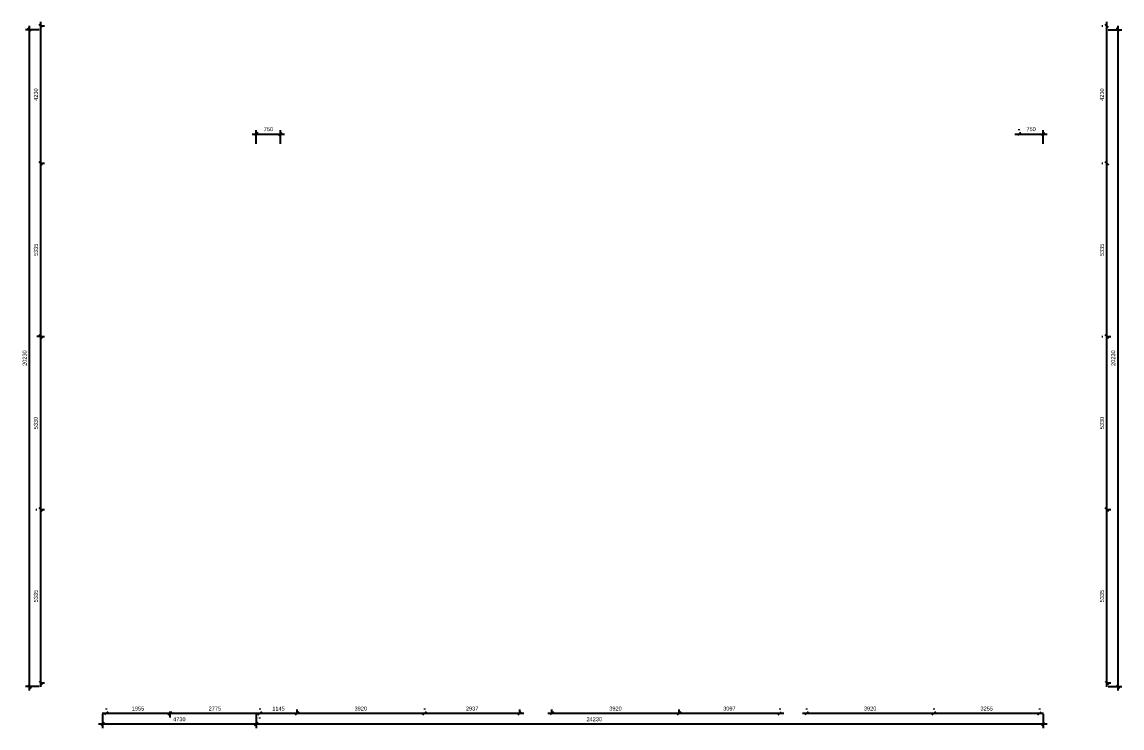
# Model space of a CAD drawing. Header units: millimetres. Extents: x 2659630 to 6742168, y -2425387 to -732288.
# Drawn here: x 2699198 to 2733058, y -1058590 to -1036845 of the extents above; entities that cross this region are included whole.
import ezdxf

# ---------------------------------------------------------------- set-up
doc = ezdxf.new("R2010")
doc.units = ezdxf.units.MM
doc.header["$PDMODE"] = 35
doc.header["$PDSIZE"] = -25
doc.layers.add('A-GRID-DIMS', color=211, linetype='Continuous', lineweight=9)
doc.styles.add('Arial', font='arial.ttf', dxfattribs={"height": 123})
doc.dimstyles.new('Diagonal_-_2_5mm_Arial', dxfattribs={"dimscale": 304.8, "dimtxt": 123, "dimasz": 0.32, "dimexe": 0.4, "dimexo": 0.5, "dimgap": 0.28, "dimtad": 1, "dimdec": 0, "dimzin": 0, "dimdsep": 46, "dimtxsty": 'Arial', "dimblk1": 'OBLIQUE', "dimblk2": 'OBLIQUE', "dimsah": 1, "dimcen": 0.09, "dimdle": 0.4, "dimazin": 0, "dimtfac": 1, "dimtdec": 0, "dimtix": 1, "dimtmove": 0, "dimatfit": 3, "dimfxl": 1, "dimfxlon": 1, "dimtvp": 1, "dimtolj": 1, "dimtzin": 0, "dimarcsym": 2})

# ---------------------------------------------------------------- blocks, each defined once
blk = doc.blocks.new('_Oblique')
at = {"color": 0, "linetype": 'ByBlock', "lineweight": -2}
blk.add_line((-0.5, -0.5), (0.5, 0.5), dxfattribs=at)
blk = doc.blocks.new('*D2048')
at = {"layer": 'A-GRID-DIMS', "color": 0, "lineweight": -2}
for p, q in [((2732589, -1057319), (2732589, -1051740)), ((2732589, -1051862), (2732711, -1051862)), ((2732589, -1057197), (2732711, -1057197))]:
    blk.add_line(p, q, dxfattribs=at)
at = {"layer": 'Defpoints', "color": 0, "ltscale": 2500}
for p in [(2732589, -1051862), (2732589, -1051862), (2732589, -1057197)]:
    blk.add_point(p, dxfattribs=at)
at = {"layer": 'A-GRID-DIMS', "color": 0, "lineweight": -2, "ltscale": 2500, "xscale": 97.536, "yscale": 97.536, "zscale": 97.536}
for p, rotation in [((2732589, -1051862), 90), ((2732589, -1057197), 270)]:
    blk.add_blockref('_Oblique', p, dxfattribs=dict(at, rotation=rotation))
at = {"layer": 'A-GRID-DIMS', "color": 0, "ltscale": 2500, "insert": (2732441, -1054529), "char_height": 123, "attachment_point": 5, "rotation": 90, "style": 'Arial'}
blk.add_mtext('\\A1;5335', dxfattribs=at)
blk = doc.blocks.new('*D2049')
at = {"layer": 'A-GRID-DIMS', "color": 0, "lineweight": -2}
for p, q in [((2732589, -1051984), (2732589, -1046410)), ((2732589, -1046532), (2732711, -1046532)), ((2732589, -1051862), (2732711, -1051862))]:
    blk.add_line(p, q, dxfattribs=at)
at = {"layer": 'Defpoints', "color": 0, "ltscale": 2500}
for p in [(2732589, -1046532), (2732589, -1046532), (2732589, -1051862)]:
    blk.add_point(p, dxfattribs=at)
at = {"layer": 'A-GRID-DIMS', "color": 0, "lineweight": -2, "ltscale": 2500, "xscale": 97.536, "yscale": 97.536, "zscale": 97.536}
for p, rotation in [((2732589, -1046532), 90), ((2732589, -1051862), 270)]:
    blk.add_blockref('_Oblique', p, dxfattribs=dict(at, rotation=rotation))
at = {"layer": 'A-GRID-DIMS', "color": 0, "ltscale": 2500, "insert": (2732441, -1049197), "char_height": 123, "attachment_point": 5, "rotation": 90, "style": 'Arial'}
blk.add_mtext('\\A1;5330', dxfattribs=at)
blk = doc.blocks.new('*D2050')
at = {"layer": 'A-GRID-DIMS', "color": 0, "lineweight": -2}
for p, q in [((2732437, -1041197), (2732467, -1041197)), ((2732589, -1046654), (2732589, -1041075)), ((2732437, -1046532), (2732467, -1046532))]:
    blk.add_line(p, q, dxfattribs=at)
at = {"layer": 'Defpoints', "color": 0, "ltscale": 2500}
for p in [(2732589, -1041197), (2732589, -1041197), (2732589, -1046532)]:
    blk.add_point(p, dxfattribs=at)
at = {"layer": 'A-GRID-DIMS', "color": 0, "lineweight": -2, "ltscale": 2500, "xscale": 97.536, "yscale": 97.536, "zscale": 97.536}
for p, rotation in [((2732589, -1041197), 90), ((2732589, -1046532), 270)]:
    blk.add_blockref('_Oblique', p, dxfattribs=dict(at, rotation=rotation))
at = {"layer": 'A-GRID-DIMS', "color": 0, "ltscale": 2500, "insert": (2732441, -1043864), "char_height": 123, "attachment_point": 5, "rotation": 90, "style": 'Arial'}
blk.add_mtext('\\A1;5335', dxfattribs=at)
blk = doc.blocks.new('*D2051')
at = {"layer": 'A-GRID-DIMS', "color": 0, "lineweight": -2}
for p, q in [((2732437, -1036967), (2732467, -1036967)), ((2732589, -1041319), (2732589, -1036845)), ((2732437, -1041197), (2732467, -1041197))]:
    blk.add_line(p, q, dxfattribs=at)
at = {"layer": 'Defpoints', "color": 0, "ltscale": 2500}
for p in [(2732589, -1036967), (2732589, -1036967), (2732589, -1041197)]:
    blk.add_point(p, dxfattribs=at)
at = {"layer": 'A-GRID-DIMS', "color": 0, "lineweight": -2, "ltscale": 2500, "xscale": 97.536, "yscale": 97.536, "zscale": 97.536}
for p, rotation in [((2732589, -1036967), 90), ((2732589, -1041197), 270)]:
    blk.add_blockref('_Oblique', p, dxfattribs=dict(at, rotation=rotation))
at = {"layer": 'A-GRID-DIMS', "color": 0, "ltscale": 2500, "insert": (2732441, -1039082), "char_height": 123, "attachment_point": 5, "rotation": 90, "style": 'Arial'}
blk.add_mtext('\\A1;4230', dxfattribs=at)
blk = doc.blocks.new('*D2052')
at = {"layer": 'A-GRID-DIMS', "color": 0, "lineweight": -2}
for p, q in [((2732631, -1037082), (2733058, -1037082)), ((2732936, -1057434), (2732936, -1036960)), ((2732631, -1057312), (2733058, -1057312))]:
    blk.add_line(p, q, dxfattribs=at)
at = {"layer": 'Defpoints', "color": 0, "ltscale": 2500}
for p in [(2731276, -1037082), (2732936, -1037082), (2731276, -1057312)]:
    blk.add_point(p, dxfattribs=at)
at = {"layer": 'A-GRID-DIMS', "color": 0, "lineweight": -2, "ltscale": 2500, "xscale": 97.536, "yscale": 97.536, "zscale": 97.536}
for p, rotation in [((2732936, -1037082), 90), ((2732936, -1057312), 270)]:
    blk.add_blockref('_Oblique', p, dxfattribs=dict(at, rotation=rotation))
at = {"layer": 'A-GRID-DIMS', "color": 0, "ltscale": 2500, "insert": (2732788, -1047197), "char_height": 123, "attachment_point": 5, "rotation": 90, "style": 'Arial'}
blk.add_mtext('\\A1;20230', dxfattribs=at)
blk = doc.blocks.new('*D2053')
at = {"layer": 'A-GRID-DIMS', "color": 0, "lineweight": -2}
for p, q in [((2699773, -1057319), (2699773, -1051740)), ((2699773, -1051862), (2699895, -1051862)), ((2699773, -1057197), (2699895, -1057197))]:
    blk.add_line(p, q, dxfattribs=at)
at = {"layer": 'Defpoints', "color": 0, "ltscale": 2500}
for p in [(2699773, -1051862), (2699773, -1051862), (2699773, -1057197)]:
    blk.add_point(p, dxfattribs=at)
at = {"layer": 'A-GRID-DIMS', "color": 0, "lineweight": -2, "ltscale": 2500, "xscale": 97.536, "yscale": 97.536, "zscale": 97.536}
for p, rotation in [((2699773, -1051862), 90), ((2699773, -1057197), 270)]:
    blk.add_blockref('_Oblique', p, dxfattribs=dict(at, rotation=rotation))
at = {"layer": 'A-GRID-DIMS', "color": 0, "ltscale": 2500, "insert": (2699625, -1054529), "char_height": 123, "attachment_point": 5, "rotation": 90, "style": 'Arial'}
blk.add_mtext('\\A1;5335', dxfattribs=at)
blk = doc.blocks.new('*D2054')
at = {"layer": 'A-GRID-DIMS', "color": 0, "lineweight": -2}
for p, q in [((2699773, -1046532), (2699652, -1046532)), ((2699773, -1051984), (2699773, -1046410)), ((2699621, -1051862), (2699652, -1051862))]:
    blk.add_line(p, q, dxfattribs=at)
at = {"layer": 'Defpoints', "color": 0, "ltscale": 2500}
for p in [(2699773, -1046532), (2699773, -1046532), (2699773, -1051862)]:
    blk.add_point(p, dxfattribs=at)
at = {"layer": 'A-GRID-DIMS', "color": 0, "lineweight": -2, "ltscale": 2500, "xscale": 97.536, "yscale": 97.536, "zscale": 97.536}
for p, rotation in [((2699773, -1046532), 90), ((2699773, -1051862), 270)]:
    blk.add_blockref('_Oblique', p, dxfattribs=dict(at, rotation=rotation))
at = {"layer": 'A-GRID-DIMS', "color": 0, "ltscale": 2500, "insert": (2699625, -1049197), "char_height": 123, "attachment_point": 5, "rotation": 90, "style": 'Arial'}
blk.add_mtext('\\A1;5330', dxfattribs=at)
blk = doc.blocks.new('*D2055')
at = {"layer": 'A-GRID-DIMS', "color": 0, "lineweight": -2}
for p, q in [((2699773, -1046654), (2699773, -1041075)), ((2699773, -1041197), (2699895, -1041197)), ((2699773, -1046532), (2699895, -1046532))]:
    blk.add_line(p, q, dxfattribs=at)
at = {"layer": 'Defpoints', "color": 0, "ltscale": 2500}
for p in [(2699773, -1041197), (2699773, -1041197), (2699773, -1046532)]:
    blk.add_point(p, dxfattribs=at)
at = {"layer": 'A-GRID-DIMS', "color": 0, "lineweight": -2, "ltscale": 2500, "xscale": 97.536, "yscale": 97.536, "zscale": 97.536}
for p, rotation in [((2699773, -1041197), 90), ((2699773, -1046532), 270)]:
    blk.add_blockref('_Oblique', p, dxfattribs=dict(at, rotation=rotation))
at = {"layer": 'A-GRID-DIMS', "color": 0, "ltscale": 2500, "insert": (2699625, -1043864), "char_height": 123, "attachment_point": 5, "rotation": 90, "style": 'Arial'}
blk.add_mtext('\\A1;5335', dxfattribs=at)
blk = doc.blocks.new('*D2056')
at = {"layer": 'A-GRID-DIMS', "color": 0, "lineweight": -2}
for p, q in [((2699731, -1037082), (2699305, -1037082)), ((2699427, -1057434), (2699427, -1036960)), ((2699731, -1057312), (2699305, -1057312))]:
    blk.add_line(p, q, dxfattribs=at)
at = {"layer": 'Defpoints', "color": 0, "ltscale": 2500}
for p in [(2699427, -1037082), (2704327, -1037082), (2706128, -1057312)]:
    blk.add_point(p, dxfattribs=at)
at = {"layer": 'A-GRID-DIMS', "color": 0, "lineweight": -2, "ltscale": 2500, "xscale": 97.536, "yscale": 97.536, "zscale": 97.536}
for p, rotation in [((2699427, -1037082), 90), ((2699427, -1057312), 270)]:
    blk.add_blockref('_Oblique', p, dxfattribs=dict(at, rotation=rotation))
at = {"layer": 'A-GRID-DIMS', "color": 0, "ltscale": 2500, "insert": (2699278, -1047197), "char_height": 123, "attachment_point": 5, "rotation": 90, "style": 'Arial'}
blk.add_mtext('\\A1;20230', dxfattribs=at)
blk = doc.blocks.new('*D2057')
at = {"layer": 'A-GRID-DIMS', "color": 0, "lineweight": -2}
for p, q in [((2699773, -1041319), (2699773, -1036845)), ((2699773, -1036967), (2699895, -1036967)), ((2699773, -1041197), (2699895, -1041197))]:
    blk.add_line(p, q, dxfattribs=at)
at = {"layer": 'Defpoints', "color": 0, "ltscale": 2500}
for p in [(2699773, -1036967), (2699773, -1036967), (2699773, -1041197)]:
    blk.add_point(p, dxfattribs=at)
at = {"layer": 'A-GRID-DIMS', "color": 0, "lineweight": -2, "ltscale": 2500, "xscale": 97.536, "yscale": 97.536, "zscale": 97.536}
for p, rotation in [((2699773, -1036967), 90), ((2699773, -1041197), 270)]:
    blk.add_blockref('_Oblique', p, dxfattribs=dict(at, rotation=rotation))
at = {"layer": 'A-GRID-DIMS', "color": 0, "ltscale": 2500, "insert": (2699625, -1039082), "char_height": 123, "attachment_point": 5, "rotation": 90, "style": 'Arial'}
blk.add_mtext('\\A1;4230', dxfattribs=at)
blk = doc.blocks.new('*D2070')
at = {"layer": 'A-GRID-DIMS', "color": 0, "lineweight": -2}
for p, q in [((2727266, -1057987), (2727266, -1058017)), ((2730521, -1057987), (2730521, -1058017)), ((2730643, -1058139), (2727144, -1058139))]:
    blk.add_line(p, q, dxfattribs=at)
at = {"layer": 'Defpoints', "color": 0, "ltscale": 2500}
for p in [(2727266, -1058139), (2727266, -1058139), (2730521, -1058139)]:
    blk.add_point(p, dxfattribs=at)
at = {"layer": 'A-GRID-DIMS', "color": 0, "lineweight": -2, "ltscale": 2500, "xscale": 97.536, "yscale": 97.536, "zscale": 97.536, "rotation": 180}
blk.add_blockref('_Oblique', (2727266, -1058139), dxfattribs=at)
at = {"layer": 'A-GRID-DIMS', "color": 0, "lineweight": -2, "ltscale": 2500, "xscale": 97.536, "yscale": 97.536, "zscale": 97.536}
blk.add_blockref('_Oblique', (2730521, -1058139), dxfattribs=at)
at = {"layer": 'A-GRID-DIMS', "color": 0, "ltscale": 2500, "insert": (2728894, -1057991), "char_height": 123, "attachment_point": 5, "style": 'Arial'}
blk.add_mtext('\\A1;3255', dxfattribs=at)
blk = doc.blocks.new('*D2071')
at = {"layer": 'A-GRID-DIMS', "color": 0, "lineweight": -2}
for p, q in [((2723346, -1057987), (2723346, -1058017)), ((2727266, -1057987), (2727266, -1058017)), ((2727388, -1058139), (2723224, -1058139))]:
    blk.add_line(p, q, dxfattribs=at)
at = {"layer": 'Defpoints', "color": 0, "ltscale": 2500}
for p in [(2723346, -1058139), (2723346, -1058139), (2727266, -1058139)]:
    blk.add_point(p, dxfattribs=at)
at = {"layer": 'A-GRID-DIMS', "color": 0, "lineweight": -2, "ltscale": 2500, "xscale": 97.536, "yscale": 97.536, "zscale": 97.536, "rotation": 180}
blk.add_blockref('_Oblique', (2723346, -1058139), dxfattribs=at)
at = {"layer": 'A-GRID-DIMS', "color": 0, "lineweight": -2, "ltscale": 2500, "xscale": 97.536, "yscale": 97.536, "zscale": 97.536}
blk.add_blockref('_Oblique', (2727266, -1058139), dxfattribs=at)
at = {"layer": 'A-GRID-DIMS', "color": 0, "ltscale": 2500, "insert": (2725306, -1057991), "char_height": 123, "attachment_point": 5, "style": 'Arial'}
blk.add_mtext('\\A1;3920', dxfattribs=at)
blk = doc.blocks.new('*D2072')
at = {"layer": 'A-GRID-DIMS', "color": 0, "lineweight": -2}
for p, q in [((2719426, -1058139), (2719426, -1058017)), ((2722523, -1057987), (2722523, -1058017)), ((2722645, -1058139), (2719304, -1058139))]:
    blk.add_line(p, q, dxfattribs=at)
at = {"layer": 'Defpoints', "color": 0, "ltscale": 2500}
for p in [(2719426, -1058139), (2719426, -1058139), (2722523, -1058139)]:
    blk.add_point(p, dxfattribs=at)
at = {"layer": 'A-GRID-DIMS', "color": 0, "lineweight": -2, "ltscale": 2500, "xscale": 97.536, "yscale": 97.536, "zscale": 97.536, "rotation": 180}
blk.add_blockref('_Oblique', (2719426, -1058139), dxfattribs=at)
at = {"layer": 'A-GRID-DIMS', "color": 0, "lineweight": -2, "ltscale": 2500, "xscale": 97.536, "yscale": 97.536, "zscale": 97.536}
blk.add_blockref('_Oblique', (2722523, -1058139), dxfattribs=at)
at = {"layer": 'A-GRID-DIMS', "color": 0, "ltscale": 2500, "insert": (2720974, -1057991), "char_height": 123, "attachment_point": 5, "style": 'Arial'}
blk.add_mtext('\\A1;3097', dxfattribs=at)
blk = doc.blocks.new('*D2073')
at = {"layer": 'A-GRID-DIMS', "color": 0, "lineweight": -2}
for p, q in [((2715506, -1058139), (2715506, -1058017)), ((2719426, -1058139), (2719426, -1058017)), ((2719548, -1058139), (2715384, -1058139))]:
    blk.add_line(p, q, dxfattribs=at)
at = {"layer": 'Defpoints', "color": 0, "ltscale": 2500}
for p in [(2715506, -1058139), (2715506, -1058139), (2719426, -1058139)]:
    blk.add_point(p, dxfattribs=at)
at = {"layer": 'A-GRID-DIMS', "color": 0, "lineweight": -2, "ltscale": 2500, "xscale": 97.536, "yscale": 97.536, "zscale": 97.536, "rotation": 180}
blk.add_blockref('_Oblique', (2715506, -1058139), dxfattribs=at)
at = {"layer": 'A-GRID-DIMS', "color": 0, "lineweight": -2, "ltscale": 2500, "xscale": 97.536, "yscale": 97.536, "zscale": 97.536}
blk.add_blockref('_Oblique', (2719426, -1058139), dxfattribs=at)
at = {"layer": 'A-GRID-DIMS', "color": 0, "ltscale": 2500, "insert": (2717466, -1057991), "char_height": 123, "attachment_point": 5, "style": 'Arial'}
blk.add_mtext('\\A1;3920', dxfattribs=at)
blk = doc.blocks.new('*D2074')
at = {"layer": 'A-GRID-DIMS', "color": 0, "lineweight": -2}
for p, q in [((2711586, -1057987), (2711586, -1058017)), ((2714523, -1058139), (2714523, -1058017)), ((2714645, -1058139), (2711464, -1058139))]:
    blk.add_line(p, q, dxfattribs=at)
at = {"layer": 'Defpoints', "color": 0, "ltscale": 2500}
for p in [(2711586, -1058139), (2711586, -1058139), (2714523, -1058139)]:
    blk.add_point(p, dxfattribs=at)
at = {"layer": 'A-GRID-DIMS', "color": 0, "lineweight": -2, "ltscale": 2500, "xscale": 97.536, "yscale": 97.536, "zscale": 97.536, "rotation": 180}
blk.add_blockref('_Oblique', (2711586, -1058139), dxfattribs=at)
at = {"layer": 'A-GRID-DIMS', "color": 0, "lineweight": -2, "ltscale": 2500, "xscale": 97.536, "yscale": 97.536, "zscale": 97.536}
blk.add_blockref('_Oblique', (2714523, -1058139), dxfattribs=at)
at = {"layer": 'A-GRID-DIMS', "color": 0, "ltscale": 2500, "insert": (2713054, -1057991), "char_height": 123, "attachment_point": 5, "style": 'Arial'}
blk.add_mtext('\\A1;2937', dxfattribs=at)
blk = doc.blocks.new('*D2075')
at = {"layer": 'A-GRID-DIMS', "color": 0, "lineweight": -2}
for p, q in [((2707666, -1058139), (2707666, -1058017)), ((2711586, -1057987), (2711586, -1058017)), ((2711708, -1058139), (2707544, -1058139))]:
    blk.add_line(p, q, dxfattribs=at)
at = {"layer": 'Defpoints', "color": 0, "ltscale": 2500}
for p in [(2707666, -1058139), (2707666, -1058139), (2711586, -1058139)]:
    blk.add_point(p, dxfattribs=at)
at = {"layer": 'A-GRID-DIMS', "color": 0, "lineweight": -2, "ltscale": 2500, "xscale": 97.536, "yscale": 97.536, "zscale": 97.536, "rotation": 180}
blk.add_blockref('_Oblique', (2707666, -1058139), dxfattribs=at)
at = {"layer": 'A-GRID-DIMS', "color": 0, "lineweight": -2, "ltscale": 2500, "xscale": 97.536, "yscale": 97.536, "zscale": 97.536}
blk.add_blockref('_Oblique', (2711586, -1058139), dxfattribs=at)
at = {"layer": 'A-GRID-DIMS', "color": 0, "ltscale": 2500, "insert": (2709626, -1057991), "char_height": 123, "attachment_point": 5, "style": 'Arial'}
blk.add_mtext('\\A1;3920', dxfattribs=at)
blk = doc.blocks.new('*D2076')
at = {"layer": 'A-GRID-DIMS', "color": 0, "lineweight": -2}
for p, q in [((2706521, -1057987), (2706521, -1058017)), ((2707666, -1058139), (2707666, -1058017)), ((2707788, -1058139), (2706399, -1058139))]:
    blk.add_line(p, q, dxfattribs=at)
at = {"layer": 'Defpoints', "color": 0, "ltscale": 2500}
for p in [(2706521, -1058139), (2706521, -1058139), (2707666, -1058139)]:
    blk.add_point(p, dxfattribs=at)
at = {"layer": 'A-GRID-DIMS', "color": 0, "lineweight": -2, "ltscale": 2500, "xscale": 97.536, "yscale": 97.536, "zscale": 97.536, "rotation": 180}
blk.add_blockref('_Oblique', (2706521, -1058139), dxfattribs=at)
at = {"layer": 'A-GRID-DIMS', "color": 0, "lineweight": -2, "ltscale": 2500, "xscale": 97.536, "yscale": 97.536, "zscale": 97.536}
blk.add_blockref('_Oblique', (2707666, -1058139), dxfattribs=at)
at = {"layer": 'A-GRID-DIMS', "color": 0, "ltscale": 2500, "insert": (2707094, -1057991), "char_height": 123, "attachment_point": 5, "style": 'Arial'}
blk.add_mtext('\\A1;1145', dxfattribs=at)
blk = doc.blocks.new('*D2077')
at = {"layer": 'A-GRID-DIMS', "color": 0, "lineweight": -2}
for p, q in [((2703746, -1058078), (2703746, -1058261)), ((2706643, -1058139), (2703624, -1058139)), ((2706521, -1058292), (2706521, -1058261))]:
    blk.add_line(p, q, dxfattribs=at)
at = {"layer": 'Defpoints', "color": 0, "ltscale": 2500}
for p in [(2703746, -1057926), (2703746, -1058139), (2706521, -1058139)]:
    blk.add_point(p, dxfattribs=at)
at = {"layer": 'A-GRID-DIMS', "color": 0, "lineweight": -2, "ltscale": 2500, "xscale": 97.536, "yscale": 97.536, "zscale": 97.536, "rotation": 180}
blk.add_blockref('_Oblique', (2703746, -1058139), dxfattribs=at)
at = {"layer": 'A-GRID-DIMS', "color": 0, "lineweight": -2, "ltscale": 2500, "xscale": 97.536, "yscale": 97.536, "zscale": 97.536}
blk.add_blockref('_Oblique', (2706521, -1058139), dxfattribs=at)
at = {"layer": 'A-GRID-DIMS', "color": 0, "ltscale": 2500, "insert": (2705134, -1057991), "char_height": 123, "attachment_point": 5, "style": 'Arial'}
blk.add_mtext('\\A1;2775', dxfattribs=at)
blk = doc.blocks.new('*D2078')
at = {"layer": 'A-GRID-DIMS', "color": 0, "lineweight": -2}
for p, q in [((2701791, -1057987), (2701791, -1058017)), ((2703868, -1058139), (2701669, -1058139)), ((2703746, -1058139), (2703746, -1058261))]:
    blk.add_line(p, q, dxfattribs=at)
at = {"layer": 'Defpoints', "color": 0, "ltscale": 2500}
for p in [(2703746, -1058093), (2701791, -1058139), (2701791, -1058139)]:
    blk.add_point(p, dxfattribs=at)
at = {"layer": 'A-GRID-DIMS', "color": 0, "lineweight": -2, "ltscale": 2500, "xscale": 97.536, "yscale": 97.536, "zscale": 97.536, "rotation": 180}
blk.add_blockref('_Oblique', (2701791, -1058139), dxfattribs=at)
at = {"layer": 'A-GRID-DIMS', "color": 0, "lineweight": -2, "ltscale": 2500, "xscale": 97.536, "yscale": 97.536, "zscale": 97.536}
blk.add_blockref('_Oblique', (2703746, -1058139), dxfattribs=at)
at = {"layer": 'A-GRID-DIMS', "color": 0, "ltscale": 2500, "insert": (2702769, -1057991), "char_height": 123, "attachment_point": 5, "style": 'Arial'}
blk.add_mtext('\\A1;1955', dxfattribs=at)
blk = doc.blocks.new('*D2079')
at = {"layer": 'A-GRID-DIMS', "color": 0, "lineweight": -2}
for p, q in [((2730758, -1058468), (2706284, -1058468)), ((2706406, -1058163), (2706406, -1058590)), ((2730636, -1058163), (2730636, -1058590))]:
    blk.add_line(p, q, dxfattribs=at)
at = {"layer": 'Defpoints', "color": 0, "ltscale": 2500}
for p in [(2706406, -1056545), (2730636, -1056545), (2706406, -1058468)]:
    blk.add_point(p, dxfattribs=at)
at = {"layer": 'A-GRID-DIMS', "color": 0, "lineweight": -2, "ltscale": 2500, "xscale": 97.536, "yscale": 97.536, "zscale": 97.536, "rotation": 180}
blk.add_blockref('_Oblique', (2706406, -1058468), dxfattribs=at)
at = {"layer": 'A-GRID-DIMS', "color": 0, "lineweight": -2, "ltscale": 2500, "xscale": 97.536, "yscale": 97.536, "zscale": 97.536}
blk.add_blockref('_Oblique', (2730636, -1058468), dxfattribs=at)
at = {"layer": 'A-GRID-DIMS', "color": 0, "ltscale": 2500, "insert": (2716814, -1058319), "char_height": 123, "attachment_point": 5, "style": 'Arial'}
blk.add_mtext('\\A1;24230', dxfattribs=at)
blk = doc.blocks.new('*D2080')
at = {"layer": 'A-GRID-DIMS', "color": 0, "lineweight": -2}
for p, q in [((2706528, -1058468), (2701554, -1058468)), ((2701676, -1058163), (2701676, -1058590)), ((2706406, -1058163), (2706406, -1058590))]:
    blk.add_line(p, q, dxfattribs=at)
at = {"layer": 'Defpoints', "color": 0, "ltscale": 2500}
for p in [(2701676, -1051676), (2706406, -1056721), (2701676, -1058468)]:
    blk.add_point(p, dxfattribs=at)
at = {"layer": 'A-GRID-DIMS', "color": 0, "lineweight": -2, "ltscale": 2500, "xscale": 97.536, "yscale": 97.536, "zscale": 97.536, "rotation": 180}
blk.add_blockref('_Oblique', (2701676, -1058468), dxfattribs=at)
at = {"layer": 'A-GRID-DIMS', "color": 0, "lineweight": -2, "ltscale": 2500, "xscale": 97.536, "yscale": 97.536, "zscale": 97.536}
blk.add_blockref('_Oblique', (2706406, -1058468), dxfattribs=at)
at = {"layer": 'A-GRID-DIMS', "color": 0, "ltscale": 2500, "insert": (2704041, -1058319), "char_height": 123, "attachment_point": 5, "style": 'Arial'}
blk.add_mtext('\\A1;4730', dxfattribs=at)
blk = doc.blocks.new('*D2083')
at = {"layer": 'A-GRID-DIMS', "color": 0, "lineweight": -2}
for p, q in [((2706406, -1040600), (2706406, -1040173)), ((2707156, -1040600), (2707156, -1040173)), ((2706284, -1040295), (2707278, -1040295))]:
    blk.add_line(p, q, dxfattribs=at)
at = {"layer": 'Defpoints', "color": 0, "ltscale": 2500}
for p in [(2707156, -1040295), (2706406, -1041082), (2707156, -1041082)]:
    blk.add_point(p, dxfattribs=at)
at = {"layer": 'A-GRID-DIMS', "color": 0, "lineweight": -2, "ltscale": 2500, "xscale": 97.536, "yscale": 97.536, "zscale": 97.536, "rotation": 180}
blk.add_blockref('_Oblique', (2706406, -1040295), dxfattribs=at)
at = {"layer": 'A-GRID-DIMS', "color": 0, "lineweight": -2, "ltscale": 2500, "xscale": 97.536, "yscale": 97.536, "zscale": 97.536}
blk.add_blockref('_Oblique', (2707156, -1040295), dxfattribs=at)
at = {"layer": 'A-GRID-DIMS', "color": 0, "ltscale": 2500, "insert": (2706781, -1040147), "char_height": 123, "attachment_point": 5, "style": 'Arial'}
blk.add_mtext('\\A1;750', dxfattribs=at)
blk = doc.blocks.new('*D2091')
at = {"layer": 'A-GRID-DIMS', "color": 0, "lineweight": -2}
for p, q in [((2729886, -1040143), (2729886, -1040173)), ((2730636, -1040600), (2730636, -1040173)), ((2729764, -1040295), (2730758, -1040295))]:
    blk.add_line(p, q, dxfattribs=at)
at = {"layer": 'Defpoints', "color": 0, "ltscale": 2500}
for p in [(2729886, -1040295), (2730636, -1040295), (2730636, -1041082)]:
    blk.add_point(p, dxfattribs=at)
at = {"layer": 'A-GRID-DIMS', "color": 0, "lineweight": -2, "ltscale": 2500, "xscale": 97.536, "yscale": 97.536, "zscale": 97.536, "rotation": 180}
blk.add_blockref('_Oblique', (2729886, -1040295), dxfattribs=at)
at = {"layer": 'A-GRID-DIMS', "color": 0, "lineweight": -2, "ltscale": 2500, "xscale": 97.536, "yscale": 97.536, "zscale": 97.536}
blk.add_blockref('_Oblique', (2730636, -1040295), dxfattribs=at)
at = {"layer": 'A-GRID-DIMS', "color": 0, "ltscale": 2500, "insert": (2730261, -1040147), "char_height": 123, "attachment_point": 5, "style": 'Arial'}
blk.add_mtext('\\A1;750', dxfattribs=at)

msp = doc.modelspace()

# ---------------------------------------------------------------- dimensions: what is measured, and where the dimension line sits
at = {"layer": 'A-GRID-DIMS'}
for base, p1, p2, picture, middle in [((2699426.635, -1037082.091), (2706128.037, -1057311.769), (2704326.897, -1037082.091), '*D2056', (2699278.449, -1047196.93)), ((2699773.425, -1036966.926), (2699773.425, -1041196.767), (2699773.425, -1036966.926), '*D2057', (2699625.238, -1039081.847)), ((2732936.161, -1037082.091), (2731275.575, -1057311.769), (2731275.679, -1037082.091), '*D2052', (2732787.975, -1047196.93)), ((2732589.3, -1036966.926), (2732589.3, -1041196.767), (2732589.3, -1036966.926), '*D2051', (2732441.114, -1039081.847)), ((2699773.496, -1041196.767), (2699773.496, -1046531.769), (2699773.496, -1041196.767), '*D2055', (2699625.31, -1043864.268)), ((2732589.3, -1041196.767), (2732589.3, -1046531.769), (2732589.3, -1041196.767), '*D2050', (2732441.114, -1043864.268)), ((2699773.496, -1046531.769), (2699773.496, -1051861.769), (2699773.496, -1046531.769), '*D2054', (2699625.31, -1049196.769)), ((2732589.3, -1046531.769), (2732589.3, -1051861.769), (2732589.3, -1046531.769), '*D2049', (2732441.114, -1049196.769)), ((2699773.496, -1051861.769), (2699773.496, -1057196.769), (2699773.496, -1051861.769), '*D2053', (2699625.31, -1054529.269)), ((2732589.3, -1051861.769), (2732589.3, -1057196.769), (2732589.3, -1051861.769), '*D2048', (2732441.114, -1054529.269))]:
    dim = msp.add_linear_dim(base=base, p1=p1, p2=p2, angle=90, dimstyle='Diagonal_-_2_5mm_Arial', override={"dimpost": '<>', "dimtmove": 1}, dxfattribs=at)
    dim.commit()
    dim.dimension.update_dxf_attribs({"geometry": picture, "text_midpoint": middle})
for base, p1, p2, picture, middle in [((2707156.142, -1040295.053), (2706406.142, -1041081.767), (2707156.142, -1041081.767, 0), '*D2083', (2706781.142, -1040146.909)), ((2730636.142, -1040295.053), (2729886.142, -1040295.053, 0), (2730636.142, -1041081.767), '*D2091', (2730261.142, -1040146.909)), ((2701676.143, -1058467.598), (2706406.142, -1056721.397), (2701676.143, -1051676.481), '*D2080', (2704041.142, -1058319.412)), ((2701791.142, -1058139.399), (2703746.142, -1058093.343), (2701791.142, -1058139.399), '*D2078', (2702768.642, -1057991.255)), ((2703746.142, -1058139.399), (2706521.142, -1058139.399), (2703746.142, -1057925.902), '*D2077', (2705133.642, -1057991.255)), ((2706521.142, -1058139.399), (2707666.142, -1058139.399), (2706521.142, -1058139.399), '*D2076', (2707093.642, -1057991.255)), ((2707666.142, -1058139.399), (2711586.142, -1058139.399), (2707666.142, -1058139.399), '*D2075', (2709626.142, -1057991.213)), ((2711586.142, -1058139.399), (2714522.684, -1058139.399), (2711586.142, -1058139.399), '*D2074', (2713054.413, -1057991.213)), ((2715506.142, -1058139.399), (2719426.142, -1058139.399), (2715506.142, -1058139.399), '*D2073', (2717466.142, -1057991.213)), ((2719426.142, -1058139.399), (2722522.751, -1058139.399), (2719426.142, -1058139.399), '*D2072', (2720974.447, -1057991.213)), ((2723346.142, -1058139.399), (2727266.142, -1058139.399), (2723346.142, -1058139.399), '*D2071', (2725306.142, -1057991.213)), ((2727266.142, -1058139.399), (2730521.142, -1058139.399), (2727266.142, -1058139.399), '*D2070', (2728893.642, -1057991.213))]:
    dim = msp.add_linear_dim(base=base, p1=p1, p2=p2, dimstyle='Diagonal_-_2_5mm_Arial', override={"dimpost": '<>', "dimtmove": 1}, dxfattribs=at)
    dim.commit()
    dim.dimension.update_dxf_attribs({"geometry": picture, "text_midpoint": middle})
dim = msp.add_linear_dim(base=(2706406.142, -1058467.598), p1=(2730636.142, -1056544.686), p2=(2706406.142, -1056544.686), dimstyle='Diagonal_-_2_5mm_Arial', override={"dimpost": '<>', "dimtmove": 1}, dxfattribs=at)
dim.commit()
dim.dimension.update_dxf_attribs({"geometry": '*D2079', "text_midpoint": (2716814.349, -1058467.598), "dimtype": 160})

doc.saveas('drawing.dxf')
